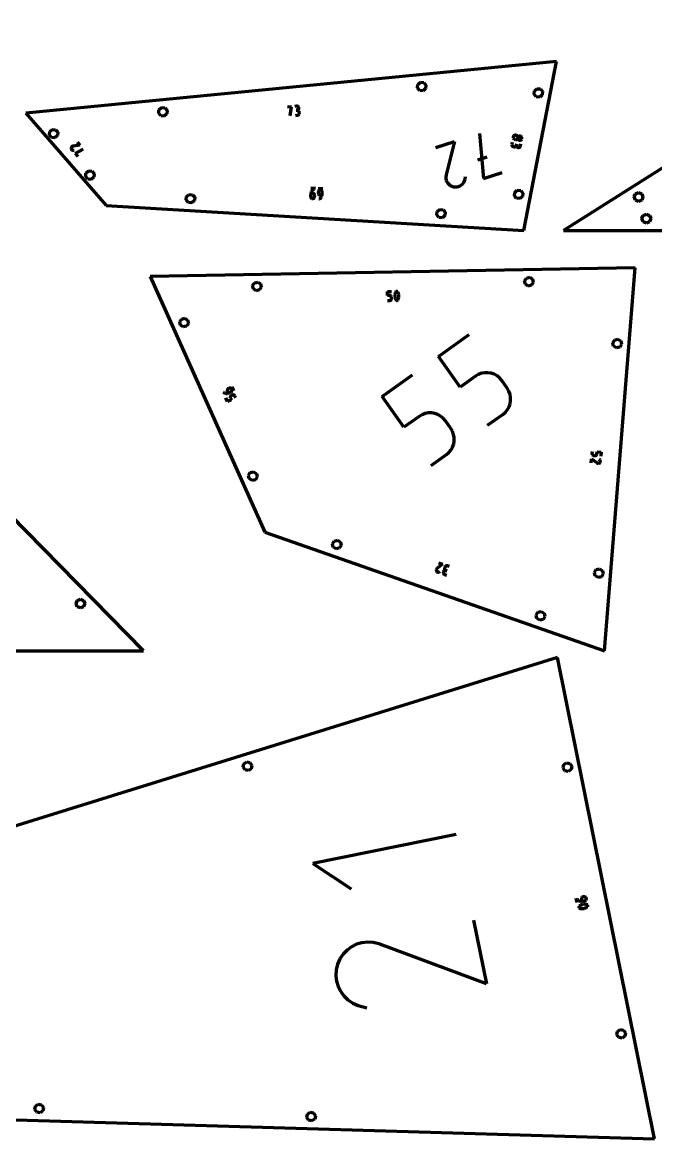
# Model space of a CAD drawing. Header units: inches. Extents: x -100 to 100, y -100 to -26.
# Drawn here: x -60.96 to -49.31, y -84.78 to -64.27 of the extents above; entities that cross this region are included whole.
import ezdxf

# ---------------------------------------------------------------- set-up
doc = ezdxf.new("R2010")
doc.units = ezdxf.units.IN
doc.header["$MEASUREMENT"] = 0
for name, color, linetype, lineweight in [('annotation', 7, 'Continuous', 0), ('boundary', 7, 'Continuous', 0), ('hole', 7, 'Continuous', 0)]:
    doc.layers.add(name, color=color, linetype=linetype, lineweight=lineweight)

msp = doc.modelspace()

# ---------------------------------------------------------------- linework, layer by layer
at = {"layer": 'annotation', "color": 1, "lineweight": 70}
for p, q in [((-56.010766, -65.822664), (-56.084306, -65.829858)), ((-56.031353, -65.991635), (-56.010766, -65.822664)), ((-55.912003, -65.813196), (-55.948727, -65.816789)), ((-55.905341, -65.813143), (-55.912003, -65.813196)), ((-55.898958, -65.814244), (-55.905341, -65.813143)), ((-55.892971, -65.816403), (-55.898958, -65.814244)), ((-55.887491, -65.819526), (-55.892971, -65.816403)), ((-55.882634, -65.823518), (-55.887491, -65.819526)), ((-55.878511, -65.828284), (-55.882634, -65.823518)), ((-55.875238, -65.833729), (-55.878511, -65.828284)), ((-55.872927, -65.839758), (-55.875238, -65.833729)), ((-55.871693, -65.846276), (-55.872927, -65.839758)), ((-56.003562, -65.896308), (-56.040327, -65.899905)), ((-55.932568, -65.981966), (-55.895845, -65.978374)), ((-55.904818, -65.886643), (-55.923206, -65.888442)), ((-55.923206, -65.888442), (-55.904818, -65.886643)), ((-55.904818, -65.886643), (-55.898272, -65.885404)), ((-55.898156, -65.88659), (-55.904818, -65.886643)), ((-55.904818, -65.886643), (-55.904818, -65.886643)), ((-55.898272, -65.885404), (-55.892224, -65.883087)), ((-55.891774, -65.88769), (-55.898156, -65.88659)), ((-55.895845, -65.978374), (-55.889298, -65.977135)), ((-55.895845, -65.978374), (-55.895845, -65.978374)), ((-55.892224, -65.883087), (-55.886769, -65.879805)), ((-55.885786, -65.88985), (-55.891774, -65.88769)), ((-55.889298, -65.977135), (-55.88325, -65.97482)), ((-55.886769, -65.879805), (-55.881999, -65.875674)), ((-55.880307, -65.892973), (-55.885786, -65.88985)), ((-55.88325, -65.97482), (-55.877794, -65.971542)), ((-55.881999, -65.875674), (-55.878008, -65.870808)), ((-55.875449, -65.896965), (-55.880307, -65.892973)), ((-55.878008, -65.870808), (-55.874888, -65.86532)), ((-55.877794, -65.971542), (-55.873024, -65.967417)), ((-55.871326, -65.901731), (-55.875449, -65.896965)), ((-55.874888, -65.86532), (-55.872734, -65.859326)), ((-55.873024, -65.967417), (-55.869032, -65.962561)), ((-55.872734, -65.859326), (-55.871637, -65.85294)), ((-55.871637, -65.85294), (-55.871693, -65.846276)), ((-55.871693, -65.846276), (-55.871693, -65.846276)), ((-55.868053, -65.907176), (-55.871326, -65.901731)), ((-55.869032, -65.962561), (-55.865911, -65.957086)), ((-55.865742, -65.913204), (-55.868053, -65.907176)), ((-55.865911, -65.957086), (-55.863755, -65.95111)), ((-55.864508, -65.919722), (-55.865742, -65.913204)), ((-55.862709, -65.93811), (-55.864508, -65.919722)), ((-55.864508, -65.919722), (-55.864508, -65.919722)), ((-55.863755, -65.95111), (-55.862657, -65.944746)), ((-55.862657, -65.944746), (-55.862709, -65.93811)), ((-52.551355, -66.31343), (-52.475918, -67.140264)), ((-51.934956, -66.377579), (-51.935636, -66.384196)), ((-51.935636, -66.384196), (-51.935146, -66.390647)), ((-51.935146, -66.390647), (-51.933568, -66.39681)), ((-51.933113, -66.371187), (-51.934956, -66.377579)), ((-51.934956, -66.377579), (-51.934956, -66.377579)), ((-51.933568, -66.39681), (-51.930984, -66.40256)), ((-51.930247, -66.365387), (-51.933113, -66.371187)), ((-51.930984, -66.40256), (-51.927473, -66.407776)), ((-51.926481, -66.360261), (-51.930247, -66.365387)), ((-51.927473, -66.407776), (-51.923118, -66.412335)), ((-51.921934, -66.355893), (-51.926481, -66.360261)), ((-51.923118, -66.412335), (-51.917999, -66.416113)), ((-51.916728, -66.352367), (-51.921934, -66.355893)), ((-51.917999, -66.416113), (-51.912197, -66.418988)), ((-51.910984, -66.349767), (-51.916728, -66.352367)), ((-51.912197, -66.418988), (-51.905795, -66.420837)), ((-51.904824, -66.348176), (-51.910984, -66.349767)), ((-51.905795, -66.420837), (-51.887741, -66.424338)), ((-51.898369, -66.347678), (-51.904824, -66.348176)), ((-51.891739, -66.348357), (-51.898369, -66.347678)), ((-51.891739, -66.348357), (-51.891739, -66.348357)), ((-51.873686, -66.351858), (-51.891739, -66.348357)), ((-51.887741, -66.424338), (-51.887741, -66.424338)), ((-51.887741, -66.424338), (-51.881109, -66.425017)), ((-51.881109, -66.425017), (-51.874645, -66.424522)), ((-51.874645, -66.424522), (-51.868473, -66.422934)), ((-51.867283, -66.353706), (-51.873686, -66.351858)), ((-51.868473, -66.422934), (-51.862715, -66.420338)), ((-51.861474, -66.356581), (-51.867283, -66.353706)), ((-51.862715, -66.420338), (-51.857494, -66.416816)), ((-51.856343, -66.360361), (-51.861474, -66.356581)), ((-51.857494, -66.416816), (-51.852933, -66.412451)), ((-51.851973, -66.364921), (-51.856343, -66.360361)), ((-51.852933, -66.412451), (-51.849153, -66.407327)), ((-51.848446, -66.37014), (-51.851973, -66.364921)), ((-51.849153, -66.407327), (-51.846279, -66.401527)), ((-51.845845, -66.375893), (-51.848446, -66.37014)), ((-51.846279, -66.401527), (-51.844433, -66.395133)), ((-51.844254, -66.382058), (-51.845845, -66.375893)), ((-51.844433, -66.395133), (-51.845109, -66.401751)), ((-51.845109, -66.401751), (-51.84461, -66.408204)), ((-51.84461, -66.408204), (-51.843018, -66.414369)), ((-51.844433, -66.395133), (-51.843756, -66.388513)), ((-51.842586, -66.388742), (-51.844433, -66.395133)), ((-51.844433, -66.395133), (-51.844433, -66.395133)), ((-51.844433, -66.395133), (-51.844433, -66.395133)), ((-51.843756, -66.388513), (-51.844254, -66.382058)), ((-51.843018, -66.414369), (-51.840417, -66.420123)), ((-51.839711, -66.382944), (-51.842586, -66.388742)), ((-51.840417, -66.420123), (-51.83689, -66.425342)), ((-51.835931, -66.37782), (-51.839711, -66.382944)), ((-51.83689, -66.425342), (-51.832518, -66.429904)), ((-51.831368, -66.373456), (-51.835931, -66.37782)), ((-51.832518, -66.429904), (-51.827386, -66.433685)), ((-51.826145, -66.369933), (-51.831368, -66.373456)), ((-51.827386, -66.433685), (-51.821575, -66.436562)), ((-51.820385, -66.367336), (-51.826145, -66.369933)), ((-51.821575, -66.436562), (-51.815169, -66.438411)), ((-51.814212, -66.365748), (-51.820385, -66.367336)), ((-51.815169, -66.438411), (-51.815169, -66.438411)), ((-51.815169, -66.438411), (-51.808566, -66.439085)), ((-51.807747, -66.365252), (-51.814212, -66.365748)), ((-51.808566, -66.439085), (-51.802126, -66.438585)), ((-51.801114, -66.365931), (-51.807747, -66.365252)), ((-51.802126, -66.438585), (-51.79597, -66.436994)), ((-51.794738, -66.367774), (-51.801114, -66.365931)), ((-51.801114, -66.365931), (-51.801114, -66.365931)), ((-51.79597, -66.436994), (-51.790223, -66.434396)), ((-51.788951, -66.370645), (-51.794738, -66.367774)), ((-51.790223, -66.434396), (-51.785009, -66.430872)), ((-51.783836, -66.374422), (-51.788951, -66.370645)), ((-51.785009, -66.430872), (-51.780451, -66.426507)), ((-51.779477, -66.37898), (-51.783836, -66.374422)), ((-51.780451, -66.426507), (-51.776674, -66.421383)), ((-51.775958, -66.384197), (-51.779477, -66.37898)), ((-51.776674, -66.421383), (-51.773799, -66.415582)), ((-51.773362, -66.389949), (-51.775958, -66.384197)), ((-51.773799, -66.415582), (-51.771952, -66.409189)), ((-51.771773, -66.396114), (-51.773362, -66.389949)), ((-51.771952, -66.409189), (-51.771276, -66.402568)), ((-51.771952, -66.409189), (-51.771952, -66.409189)), ((-51.771276, -66.402568), (-51.771773, -66.396114)), ((-60.057699, -66.58018), (-60.058194, -66.586633)), ((-60.058194, -66.586633), (-60.057524, -66.593248)), ((-60.056121, -66.574013), (-60.057699, -66.58018)), ((-60.057524, -66.593248), (-60.057524, -66.593248)), ((-60.057524, -66.593248), (-60.055623, -66.599638)), ((-60.053538, -66.568255), (-60.056121, -66.574013)), ((-60.055623, -66.599638), (-60.052712, -66.605429)), ((-60.05003, -66.563029), (-60.053538, -66.568255)), ((-60.052712, -66.605429), (-60.048909, -66.610537)), ((-60.045679, -66.55846), (-60.05003, -66.563029)), ((-60.048909, -66.610537), (-60.044335, -66.614883)), ((-60.040563, -66.554671), (-60.045679, -66.55846)), ((-60.044335, -66.614883), (-60.039109, -66.618384)), ((-60.034764, -66.551785), (-60.040563, -66.554671)), ((-60.039109, -66.618384), (-60.033351, -66.620959)), ((-60.02836, -66.549926), (-60.034764, -66.551785)), ((-60.033351, -66.620959), (-60.027181, -66.622526)), ((-60.028215, -66.549891), (-60.02836, -66.549926)), ((-60.02836, -66.549926), (-60.02836, -66.549926)), ((-60.028076, -66.549861), (-60.028215, -66.549891)), ((-60.027941, -66.549835), (-60.028076, -66.549861)), ((-60.027809, -66.549812), (-60.027941, -66.549835)), ((-60.02768, -66.549794), (-60.027809, -66.549812)), ((-60.027552, -66.549779), (-60.02768, -66.549794)), ((-60.027425, -66.549768), (-60.027552, -66.549779)), ((-60.027297, -66.54976), (-60.027425, -66.549768)), ((-60.027167, -66.549755), (-60.027297, -66.54976)), ((-60.027181, -66.622526), (-60.020718, -66.623003)), ((-59.899652, -66.528838), (-60.027167, -66.549755)), ((-60.027167, -66.549755), (-60.027167, -66.549755)), ((-60.020718, -66.623003), (-60.014083, -66.622309)), ((-60.014083, -66.622309), (-60.003897, -66.619839)), ((-59.834322, -66.603565), (-59.983714, -66.685113)), ((-59.94822, -66.473287), (-59.899652, -66.528838)), ((-59.928014, -66.636416), (-59.903703, -66.664223)), ((-53.355338, -66.57073), (-53.012513, -66.461012)), ((-53.012513, -66.461012), (-53.166081, -67.072373)), ((-51.960869, -66.51126), (-51.961548, -66.517891)), ((-51.961548, -66.517891), (-51.961052, -66.524351)), ((-51.961052, -66.524351), (-51.959465, -66.530518)), ((-51.953841, -66.47502), (-51.960869, -66.51126)), ((-51.960869, -66.51126), (-51.960869, -66.51126)), ((-51.959465, -66.530518), (-51.95687, -66.536269)), ((-51.95687, -66.536269), (-51.953351, -66.541482)), ((-51.953351, -66.541482), (-51.948992, -66.546036)), ((-51.948992, -66.546036), (-51.943876, -66.549808)), ((-51.943876, -66.549808), (-51.938086, -66.552676)), ((-51.938086, -66.552676), (-51.931708, -66.554518)), ((-51.931708, -66.554518), (-51.913562, -66.558037)), ((-51.913562, -66.558037), (-51.913562, -66.558037)), ((-51.913562, -66.558037), (-51.90696, -66.558712)), ((-51.90696, -66.558712), (-51.90052, -66.558215)), ((-51.90052, -66.558215), (-51.894365, -66.556629)), ((-51.894365, -66.556629), (-51.888619, -66.554035)), ((-51.888619, -66.554035), (-51.883405, -66.550515)), ((-51.883405, -66.550515), (-51.878848, -66.546151)), ((-51.878848, -66.546151), (-51.87507, -66.541025)), ((-51.87507, -66.541025), (-51.872195, -66.535219)), ((-51.872195, -66.535219), (-51.870346, -66.528815)), ((-51.870346, -66.528815), (-51.871024, -66.535446)), ((-51.871024, -66.535446), (-51.870527, -66.541906)), ((-51.870527, -66.541906), (-51.868936, -66.548073)), ((-51.870346, -66.528815), (-51.866827, -66.510669)), ((-51.866827, -66.510669), (-51.870346, -66.528815)), ((-51.870346, -66.528815), (-51.870346, -66.528815)), ((-51.868936, -66.548073), (-51.866335, -66.553825)), ((-51.866335, -66.553825), (-51.862806, -66.559041)), ((-51.862806, -66.559041), (-51.858434, -66.563597)), ((-51.858434, -66.563597), (-51.8533, -66.567372)), ((-51.8533, -66.567372), (-51.847488, -66.570245)), ((-51.847488, -66.570245), (-51.841082, -66.572092)), ((-51.841082, -66.572092), (-51.841082, -66.572092)), ((-51.841082, -66.572092), (-51.83448, -66.572767)), ((-51.83448, -66.572767), (-51.828039, -66.572271)), ((-51.828039, -66.572271), (-51.821885, -66.570684)), ((-51.821885, -66.570684), (-51.816139, -66.56809)), ((-51.816139, -66.56809), (-51.810925, -66.56457)), ((-51.810925, -66.56457), (-51.806368, -66.560207)), ((-51.806368, -66.560207), (-51.80259, -66.555081)), ((-51.80259, -66.555081), (-51.799714, -66.549274)), ((-51.799714, -66.549274), (-51.797865, -66.54287)), ((-51.797865, -66.54287), (-51.790838, -66.50663)), ((-59.983714, -66.685113), (-59.935085, -66.740735)), ((-52.58593, -66.796519), (-52.414324, -66.741598)), ((-52.475918, -67.140264), (-52.132658, -67.030406)), ((-53.167628, -67.078044), (-53.17172, -67.110314)), ((-53.17172, -67.110314), (-53.170045, -67.14187)), ((-53.170045, -67.14187), (-53.162999, -67.172116)), ((-53.167503, -67.077329), (-53.167628, -67.078044)), ((-53.167628, -67.078044), (-53.167628, -67.078044)), ((-53.167368, -67.076647), (-53.167503, -67.077329)), ((-53.167224, -67.075992), (-53.167368, -67.076647)), ((-53.167068, -67.075359), (-53.167224, -67.075992)), ((-53.1669, -67.074745), (-53.167068, -67.075359)), ((-53.166718, -67.074144), (-53.1669, -67.074745)), ((-53.166522, -67.073551), (-53.166718, -67.074144)), ((-53.16631, -67.072962), (-53.166522, -67.073551)), ((-53.166081, -67.072373), (-53.16631, -67.072962)), ((-53.166081, -67.072373), (-53.166081, -67.072373)), ((-53.162999, -67.172116), (-53.150981, -67.200452)), ((-53.150981, -67.200452), (-53.134389, -67.226282)), ((-53.134389, -67.226282), (-53.113621, -67.249008)), ((-53.113621, -67.249008), (-53.089073, -67.268031)), ((-53.089073, -67.268031), (-53.061145, -67.282753)), ((-52.936141, -67.287533), (-52.90782, -67.275481)), ((-52.90782, -67.275481), (-52.882016, -67.258874)), ((-52.882016, -67.258874), (-52.859328, -67.238091)), ((-52.859328, -67.238091), (-52.840353, -67.213508)), ((-52.840353, -67.213508), (-52.825689, -67.185504)), ((-52.825689, -67.185504), (-52.815932, -67.154457)), ((-52.815932, -67.154457), (-52.807242, -67.104073)), ((-55.653103, -67.415679), (-55.656414, -67.47102)), ((-55.656414, -67.47102), (-55.656414, -67.47102)), ((-55.656414, -67.47102), (-55.656217, -67.477685)), ((-55.656217, -67.477685), (-55.65488, -67.484028)), ((-55.651618, -67.404539), (-55.653103, -67.415679)), ((-55.616254, -67.417883), (-55.653103, -67.415679)), ((-55.56915, -67.325922), (-55.65212, -67.320958)), ((-55.648594, -67.393928), (-55.651618, -67.404539)), ((-55.644138, -67.383973), (-55.648594, -67.393928)), ((-55.63836, -67.374806), (-55.644138, -67.383973)), ((-55.631367, -67.366554), (-55.63836, -67.374806)), ((-55.623266, -67.359346), (-55.631367, -67.366554)), ((-55.614167, -67.353314), (-55.623266, -67.359346)), ((-55.609676, -67.418874), (-55.616254, -67.417883)), ((-55.604177, -67.348584), (-55.614167, -67.353314)), ((-55.603549, -67.420961), (-55.609676, -67.418874)), ((-55.593404, -67.345288), (-55.604177, -67.348584)), ((-55.597973, -67.424034), (-55.603549, -67.420961)), ((-55.593047, -67.427982), (-55.597973, -67.424034)), ((-55.593404, -67.345288), (-55.593404, -67.345288)), ((-55.588869, -67.432695), (-55.593047, -67.427982)), ((-55.585537, -67.438062), (-55.588869, -67.432695)), ((-55.583151, -67.443972), (-55.585537, -67.438062)), ((-55.583707, -67.482023), (-55.582715, -67.475429)), ((-55.58181, -67.450314), (-55.583151, -67.443972)), ((-55.582715, -67.475429), (-55.581611, -67.456979)), ((-55.581611, -67.456979), (-55.58181, -67.450314)), ((-55.581611, -67.456979), (-55.581611, -67.456979)), ((-55.433223, -67.334054), (-55.516194, -67.32909)), ((-55.514985, -67.387002), (-55.516083, -67.405359)), ((-55.516083, -67.405359), (-55.516083, -67.405359)), ((-55.516083, -67.405359), (-55.515886, -67.41202)), ((-55.515886, -67.41202), (-55.514548, -67.418354)), ((-55.513995, -67.380409), (-55.514985, -67.387002)), ((-55.514548, -67.418354), (-55.512167, -67.424251)), ((-55.511911, -67.374271), (-55.513995, -67.380409)), ((-55.512167, -67.424251), (-55.50884, -67.429603)), ((-55.508843, -67.368687), (-55.511911, -67.374271)), ((-55.504901, -67.363756), (-55.508843, -67.368687)), ((-55.50884, -67.429603), (-55.504665, -67.4343)), ((-55.500195, -67.359574), (-55.504901, -67.363756)), ((-55.504665, -67.4343), (-55.49974, -67.438234)), ((-55.494835, -67.356241), (-55.500195, -67.359574)), ((-55.49974, -67.438234), (-55.494161, -67.441294)), ((-55.48893, -67.353855), (-55.494835, -67.356241)), ((-55.494161, -67.441294), (-55.488027, -67.443373)), ((-55.482592, -67.352514), (-55.48893, -67.353855)), ((-55.488027, -67.443373), (-55.481435, -67.444361)), ((-55.475929, -67.352316), (-55.482592, -67.352514)), ((-55.481435, -67.444361), (-55.444586, -67.446565)), ((-55.46935, -67.353306), (-55.475929, -67.352316)), ((-55.475929, -67.352316), (-55.475929, -67.352316)), ((-55.463224, -67.355393), (-55.46935, -67.353306)), ((-55.457648, -67.358466), (-55.463224, -67.355393)), ((-55.45934, -67.487525), (-55.453557, -67.47834)), ((-55.452722, -67.362414), (-55.457648, -67.358466)), ((-55.453557, -67.47834), (-55.449099, -67.468367)), ((-55.448543, -67.367127), (-55.452722, -67.362414)), ((-55.449099, -67.468367), (-55.446073, -67.457733)), ((-55.445212, -67.372494), (-55.448543, -67.367127)), ((-55.446073, -67.457733), (-55.444586, -67.446565)), ((-55.442826, -67.378404), (-55.445212, -67.372494)), ((-55.444586, -67.446565), (-55.441286, -67.391411)), ((-55.441485, -67.384747), (-55.442826, -67.378404)), ((-55.441286, -67.391411), (-55.441485, -67.384747)), ((-55.441286, -67.391411), (-55.441286, -67.391411)), ((-53.061145, -67.282753), (-53.030233, -67.292578)), ((-53.030233, -67.292578), (-53.030233, -67.292578)), ((-53.030233, -67.292578), (-52.997945, -67.296459)), ((-52.997945, -67.296459), (-52.966382, -67.294651)), ((-52.966382, -67.294651), (-52.936141, -67.287533)), ((-55.65488, -67.484028), (-55.6525, -67.489939)), ((-55.6525, -67.489939), (-55.649174, -67.495308)), ((-55.649174, -67.495308), (-55.645, -67.500022)), ((-55.645, -67.500022), (-55.640075, -67.503972)), ((-55.640075, -67.503972), (-55.634497, -67.507046)), ((-55.634497, -67.507046), (-55.628364, -67.509135)), ((-55.628364, -67.509135), (-55.621772, -67.510126)), ((-55.621772, -67.510126), (-55.615123, -67.509927)), ((-55.621772, -67.510126), (-55.621772, -67.510126)), ((-55.615123, -67.509927), (-55.608791, -67.508584)), ((-55.608791, -67.508584), (-55.602889, -67.506196)), ((-55.602889, -67.506196), (-55.597527, -67.502862)), ((-55.597527, -67.502862), (-55.592816, -67.498679)), ((-55.592816, -67.498679), (-55.588868, -67.493746)), ((-55.588868, -67.493746), (-55.585795, -67.488161)), ((-55.585795, -67.488161), (-55.583707, -67.482023)), ((-55.504358, -67.51715), (-55.493565, -67.513824)), ((-55.504358, -67.51715), (-55.504358, -67.51715)), ((-55.493565, -67.513824), (-55.483559, -67.50907)), ((-55.483559, -67.50907), (-55.474448, -67.503018)), ((-55.474448, -67.503018), (-55.466339, -67.495793)), ((-55.466339, -67.495793), (-55.45934, -67.487525)), ((-54.245903, -69.218463), (-54.171969, -69.217181)), ((-54.244617, -69.292596), (-54.245903, -69.218463)), ((-54.20765, -69.291955), (-54.244617, -69.292596)), ((-54.201002, -69.292433), (-54.20765, -69.291955)), ((-54.194722, -69.294036), (-54.201002, -69.292433)), ((-54.188917, -69.296662), (-54.194722, -69.294036)), ((-54.183694, -69.30021), (-54.188917, -69.296662)), ((-54.179159, -69.304578), (-54.183694, -69.30021)), ((-54.17542, -69.309665), (-54.179159, -69.304578)), ((-54.172583, -69.31537), (-54.17542, -69.309665)), ((-54.170755, -69.321592), (-54.172583, -69.31537)), ((-54.170043, -69.328228), (-54.170755, -69.321592)), ((-54.106904, -69.275455), (-54.108223, -69.291425)), ((-54.108223, -69.291425), (-54.107945, -69.307434)), ((-54.107945, -69.307434), (-54.106073, -69.323357)), ((-54.103987, -69.259646), (-54.106904, -69.275455)), ((-54.106073, -69.323357), (-54.102609, -69.339073)), ((-54.099468, -69.244121), (-54.103987, -69.259646)), ((-54.093347, -69.229004), (-54.099468, -69.244121)), ((-54.09126, -69.225393), (-54.093347, -69.229004)), ((-54.093347, -69.229004), (-54.093347, -69.229004)), ((-54.088635, -69.222301), (-54.09126, -69.225393)), ((-54.085559, -69.219759), (-54.088635, -69.222301)), ((-54.082122, -69.217799), (-54.085559, -69.219759)), ((-54.07841, -69.21645), (-54.082122, -69.217799)), ((-54.074513, -69.215745), (-54.07841, -69.21645)), ((-54.070518, -69.215714), (-54.074513, -69.215745)), ((-54.066514, -69.216388), (-54.070518, -69.215714)), ((-54.062589, -69.217798), (-54.066514, -69.216388)), ((-54.061082, -69.218556), (-54.062589, -69.217798)), ((-54.062589, -69.217798), (-54.062589, -69.217798)), ((-54.059634, -69.219433), (-54.061082, -69.218556)), ((-54.058251, -69.22042), (-54.059634, -69.219433)), ((-54.056941, -69.22151), (-54.058251, -69.22042)), ((-54.05571, -69.222697), (-54.056941, -69.22151)), ((-54.054566, -69.223974), (-54.05571, -69.222697)), ((-54.053515, -69.225333), (-54.054566, -69.223974)), ((-54.052566, -69.226768), (-54.053515, -69.225333)), ((-54.051724, -69.228272), (-54.052566, -69.226768)), ((-54.045051, -69.243198), (-54.051724, -69.228272)), ((-54.051724, -69.228272), (-54.051724, -69.228272)), ((-54.039974, -69.258579), (-54.045051, -69.243198)), ((-54.036494, -69.274293), (-54.039974, -69.258579)), ((-54.038596, -69.338006), (-54.035663, -69.322196)), ((-54.034614, -69.290216), (-54.036494, -69.274293)), ((-54.035663, -69.322196), (-54.034337, -69.306224)), ((-54.034337, -69.306224), (-54.034614, -69.290216)), ((-54.243016, -69.384935), (-54.206049, -69.384294)), ((-54.206049, -69.384294), (-54.199425, -69.383582)), ((-54.206049, -69.384294), (-54.206049, -69.384294)), ((-54.199425, -69.383582), (-54.193206, -69.381754)), ((-54.193206, -69.381754), (-54.187496, -69.378916)), ((-54.187496, -69.378916), (-54.182398, -69.375174)), ((-54.182398, -69.375174), (-54.178017, -69.370636)), ((-54.178017, -69.370636), (-54.174456, -69.365407)), ((-54.174456, -69.365407), (-54.171817, -69.359594)), ((-54.171817, -69.359594), (-54.170205, -69.353305)), ((-54.170205, -69.353305), (-54.169724, -69.346644)), ((-54.169724, -69.346644), (-54.170043, -69.328228)), ((-54.170043, -69.328228), (-54.170043, -69.328228)), ((-54.102609, -69.339073), (-54.097555, -69.354457)), ((-54.097555, -69.354457), (-54.090913, -69.369387)), ((-54.090913, -69.369387), (-54.090913, -69.369387)), ((-54.090913, -69.369387), (-54.090074, -69.370887)), ((-54.090074, -69.370887), (-54.089132, -69.372315)), ((-54.089132, -69.372315), (-54.088089, -69.373666)), ((-54.088089, -69.373666), (-54.08695, -69.374935)), ((-54.08695, -69.374935), (-54.085719, -69.376119)), ((-54.085719, -69.376119), (-54.0844, -69.377213)), ((-54.0844, -69.377213), (-54.082997, -69.378212)), ((-54.082997, -69.378212), (-54.081513, -69.379113)), ((-54.081513, -69.379113), (-54.079953, -69.379911)), ((-54.079953, -69.379911), (-54.079953, -69.379911)), ((-54.079953, -69.379911), (-54.076059, -69.38129)), ((-54.076059, -69.38129), (-54.072079, -69.38194)), ((-54.072079, -69.38194), (-54.068101, -69.381891)), ((-54.068101, -69.381891), (-54.064216, -69.381175)), ((-54.064216, -69.381175), (-54.060511, -69.379821)), ((-54.060511, -69.379821), (-54.057077, -69.377861)), ((-54.057077, -69.377861), (-54.054003, -69.375327)), ((-54.054003, -69.375327), (-54.051377, -69.372247)), ((-54.051377, -69.372247), (-54.04929, -69.368655)), ((-54.04929, -69.368655), (-54.043138, -69.353534)), ((-54.04929, -69.368655), (-54.04929, -69.368655)), ((-54.043138, -69.353534), (-54.038596, -69.338006)), ((-53.307293, -70.410093), (-52.745061, -70.009152)), ((-52.905277, -70.973834), (-53.307293, -70.410093)), ((-54.344252, -71.149572), (-53.78202, -70.748631)), ((-52.570467, -70.74188), (-52.624161, -70.773363)), ((-52.513657, -70.720998), (-52.570467, -70.74188)), ((-52.455089, -70.710502), (-52.513657, -70.720998)), ((-52.396122, -70.710178), (-52.455089, -70.710502)), ((-52.338115, -70.719811), (-52.396122, -70.710178)), ((-52.282426, -70.739185), (-52.338115, -70.719811)), ((-52.230414, -70.768087), (-52.282426, -70.739185)), ((-57.06733, -71.043736), (-57.101346, -70.967896)), ((-52.624161, -70.773363), (-52.905277, -70.973834)), ((-52.183438, -70.806301), (-52.230414, -70.768087)), ((-52.142857, -70.853612), (-52.183438, -70.806301)), ((-52.04299, -70.993654), (-52.142857, -70.853612)), ((-52.142857, -70.853612), (-52.142857, -70.853612)), ((-57.262555, -71.065459), (-57.262555, -71.065459)), ((-57.262555, -71.065459), (-57.254609, -71.073485)), ((-57.254609, -71.073485), (-57.245763, -71.080153)), ((-57.245763, -71.080153), (-57.23618, -71.085427)), ((-57.23618, -71.085427), (-57.226022, -71.089269)), ((-57.226022, -71.089269), (-57.215453, -71.091645)), ((-57.215453, -71.091645), (-57.204634, -71.092518)), ((-57.184136, -71.240298), (-57.21435, -71.172934)), ((-57.204634, -71.092518), (-57.19373, -71.091852)), ((-57.19373, -71.091852), (-57.182904, -71.089611)), ((-57.190468, -71.033014), (-57.190598, -71.039376)), ((-57.190598, -71.039376), (-57.1896, -71.045775)), ((-57.189262, -71.026827), (-57.190468, -71.033014)), ((-57.1896, -71.045775), (-57.187424, -71.052076)), ((-57.187032, -71.020952), (-57.189262, -71.026827)), ((-57.187424, -71.052076), (-57.172317, -71.085758)), ((-57.183829, -71.015525), (-57.187032, -71.020952)), ((-57.179704, -71.010684), (-57.183829, -71.015525)), ((-57.182904, -71.089611), (-57.172317, -71.085758)), ((-57.17471, -71.006566), (-57.179704, -71.010684)), ((-57.168897, -71.003307), (-57.17471, -71.006566)), ((-57.172317, -71.085758), (-57.121903, -71.063146)), ((-57.152117, -70.995781), (-57.168897, -71.003307)), ((-57.168897, -71.003307), (-57.168897, -71.003307)), ((-57.145815, -70.993606), (-57.152117, -70.995781)), ((-57.13941, -70.992611), (-57.145815, -70.993606)), ((-57.13304, -70.992745), (-57.13941, -70.992611)), ((-57.134734, -71.157276), (-57.134865, -71.163636)), ((-57.134865, -71.163636), (-57.133869, -71.17003)), ((-57.133529, -71.151087), (-57.134734, -71.157276)), ((-57.133869, -71.17003), (-57.131698, -71.17632)), ((-57.1313, -71.145209), (-57.133529, -71.151087)), ((-57.126844, -70.993956), (-57.13304, -70.992745)), ((-57.128098, -71.139778), (-57.1313, -71.145209)), ((-57.123976, -71.134933), (-57.128098, -71.139778)), ((-57.120959, -70.996191), (-57.126844, -70.993956)), ((-57.118982, -71.130812), (-57.123976, -71.134933)), ((-57.121903, -71.063146), (-57.116087, -71.059885)), ((-57.121903, -71.063146), (-57.121903, -71.063146)), ((-57.115523, -70.999399), (-57.120959, -70.996191)), ((-57.11317, -71.127552), (-57.118982, -71.130812)), ((-57.116087, -71.059885), (-57.111087, -71.055759)), ((-57.110674, -71.003528), (-57.115523, -70.999399)), ((-57.096391, -71.120026), (-57.11317, -71.127552)), ((-57.11317, -71.127552), (-57.11317, -71.127552)), ((-57.111087, -71.055759), (-57.106953, -71.050908)), ((-57.10655, -71.008525), (-57.110674, -71.003528)), ((-57.106953, -71.050908), (-57.103738, -71.04547)), ((-57.10329, -71.014339), (-57.10655, -71.008525)), ((-57.103738, -71.04547), (-57.101496, -71.039585)), ((-57.101122, -71.020629), (-57.10329, -71.014339)), ((-57.10329, -71.014339), (-57.10329, -71.014339)), ((-57.101496, -71.039585), (-57.100277, -71.03339)), ((-57.100135, -71.027025), (-57.101122, -71.020629)), ((-57.100277, -71.03339), (-57.100135, -71.027025)), ((-57.090088, -71.117852), (-57.096391, -71.120026)), ((-57.083681, -71.116861), (-57.090088, -71.117852)), ((-57.077309, -71.117), (-57.083681, -71.116861)), ((-57.07111, -71.118216), (-57.077309, -71.117)), ((-57.065223, -71.120455), (-57.07111, -71.118216)), ((-57.059787, -71.123665), (-57.065223, -71.120455)), ((-57.054939, -71.127792), (-57.059787, -71.123665)), ((-57.050818, -71.132783), (-57.054939, -71.127792)), ((-57.047563, -71.138584), (-57.050818, -71.132783)), ((-57.032456, -71.172266), (-57.047563, -71.138584)), ((-57.047563, -71.138584), (-57.047563, -71.138584)), ((-53.942235, -71.713313), (-54.344252, -71.149572)), ((-52.011465, -71.047461), (-52.04299, -70.993654)), ((-51.9906, -71.104394), (-52.011465, -71.047461)), ((-51.98016, -71.163085), (-51.9906, -71.104394)), ((-51.979913, -71.222167), (-51.98016, -71.163085)), ((-57.11659, -71.210003), (-57.184136, -71.240298)), ((-57.131698, -71.17632), (-57.11659, -71.210003)), ((-52.037996, -71.388076), (-52.009064, -71.33603)), ((-52.009064, -71.33603), (-51.989625, -71.280271)), ((-51.989625, -71.280271), (-51.979913, -71.222167)), ((-53.661119, -71.512842), (-53.942235, -71.713313)), ((-53.607426, -71.481359), (-53.661119, -71.512842)), ((-53.550616, -71.460477), (-53.607426, -71.481359)), ((-53.492048, -71.449981), (-53.550616, -71.460477)), ((-53.433081, -71.449657), (-53.492048, -71.449981)), ((-53.375074, -71.45929), (-53.433081, -71.449657)), ((-53.319385, -71.478665), (-53.375074, -71.45929)), ((-53.267373, -71.507566), (-53.319385, -71.478665)), ((-53.220397, -71.54578), (-53.267373, -71.507566)), ((-53.179815, -71.593091), (-53.220397, -71.54578)), ((-52.404525, -71.676029), (-52.123409, -71.475558)), ((-52.123409, -71.475558), (-52.076189, -71.435041)), ((-52.123409, -71.475558), (-52.123409, -71.475558)), ((-52.076189, -71.435041), (-52.037996, -71.388076)), ((-53.079948, -71.733133), (-53.179815, -71.593091)), ((-53.179815, -71.593091), (-53.179815, -71.593091)), ((-53.048424, -71.78694), (-53.079948, -71.733133)), ((-53.027559, -71.843873), (-53.048424, -71.78694)), ((-53.017119, -71.902564), (-53.027559, -71.843873)), ((-53.026584, -72.01975), (-53.016872, -71.961646)), ((-53.016872, -71.961646), (-53.017119, -71.902564)), ((-53.160368, -72.215038), (-53.113148, -72.17452)), ((-53.113148, -72.17452), (-53.074955, -72.127555)), ((-53.074955, -72.127555), (-53.046023, -72.075509)), ((-53.046023, -72.075509), (-53.026584, -72.01975)), ((-50.482706, -72.15582), (-50.485661, -72.192613)), ((-50.485661, -72.192613), (-50.485661, -72.192613)), ((-50.485661, -72.192613), (-50.485598, -72.199264)), ((-50.393758, -72.199994), (-50.390803, -72.163202)), ((-50.390803, -72.163202), (-50.317021, -72.169128)), ((-50.317021, -72.169128), (-50.322932, -72.242713)), ((-53.441484, -72.415508), (-53.160368, -72.215038)), ((-53.160368, -72.215038), (-53.160368, -72.215038)), ((-50.499519, -72.365134), (-50.493609, -72.291549)), ((-50.493609, -72.291549), (-50.389608, -72.368336)), ((-50.485598, -72.199264), (-50.484386, -72.205621)), ((-50.484386, -72.205621), (-50.48212, -72.21157)), ((-50.48212, -72.21157), (-50.478898, -72.216998)), ((-50.478898, -72.216998), (-50.474814, -72.221792)), ((-50.474814, -72.221792), (-50.469965, -72.225839)), ((-50.469965, -72.225839), (-50.464446, -72.229025)), ((-50.464446, -72.229025), (-50.458353, -72.231238)), ((-50.458353, -72.231238), (-50.451782, -72.232363)), ((-50.451782, -72.232363), (-50.433454, -72.233836)), ((-50.433454, -72.233836), (-50.426791, -72.233773)), ((-50.433454, -72.233836), (-50.433454, -72.233836)), ((-50.426791, -72.233773), (-50.420432, -72.232562)), ((-50.420432, -72.232562), (-50.414487, -72.230297)), ((-50.414487, -72.230297), (-50.409069, -72.227076)), ((-50.409069, -72.227076), (-50.404288, -72.222995)), ((-50.404288, -72.222995), (-50.400256, -72.21815)), ((-50.400256, -72.21815), (-50.397082, -72.212637)), ((-50.397082, -72.212637), (-50.39488, -72.206553)), ((-50.39488, -72.206553), (-50.393758, -72.199994)), ((-50.389608, -72.368336), (-50.389608, -72.368336)), ((-50.389608, -72.368336), (-50.389514, -72.368425)), ((-50.389514, -72.368425), (-50.389419, -72.368511)), ((-50.389419, -72.368511), (-50.389321, -72.368594)), ((-50.389321, -72.368594), (-50.389222, -72.368676)), ((-50.389222, -72.368676), (-50.389118, -72.368756)), ((-50.389118, -72.368756), (-50.38901, -72.368834)), ((-50.38901, -72.368834), (-50.388897, -72.368913)), ((-50.388897, -72.368913), (-50.388778, -72.368992)), ((-50.388778, -72.368992), (-50.388652, -72.369071)), ((-50.388652, -72.369071), (-50.388652, -72.369071)), ((-50.388652, -72.369071), (-50.38285, -72.372363)), ((-50.38285, -72.372363), (-50.376733, -72.374505)), ((-50.376733, -72.374505), (-50.370447, -72.375526)), ((-50.370447, -72.375526), (-50.364135, -72.375455)), ((-50.364135, -72.375455), (-50.357942, -72.374321)), ((-50.357942, -72.374321), (-50.352012, -72.372153)), ((-50.346743, -72.308313), (-50.355623, -72.302737)), ((-50.352012, -72.372153), (-50.34649, -72.368979)), ((-50.341614, -72.312583), (-50.346743, -72.308313)), ((-50.34649, -72.368979), (-50.34152, -72.364829)), ((-50.337445, -72.317548), (-50.341614, -72.312583)), ((-50.34152, -72.364829), (-50.337247, -72.359731)), ((-50.334261, -72.323064), (-50.337445, -72.317548)), ((-50.337247, -72.359731), (-50.333994, -72.353909)), ((-50.337247, -72.359731), (-50.337247, -72.359731)), ((-50.332087, -72.328988), (-50.334261, -72.323064)), ((-50.333994, -72.353909), (-50.331876, -72.34778)), ((-50.330948, -72.335177), (-50.332087, -72.328988)), ((-50.331876, -72.34778), (-50.330869, -72.341489)), ((-50.330869, -72.341489), (-50.330948, -72.335177)), ((-53.233349, -74.227476), (-53.333955, -74.308659)), ((-53.303042, -74.203136), (-53.233349, -74.227476)), ((-53.347289, -74.331501), (-53.34776, -74.33778)), ((-53.34776, -74.33778), (-53.347163, -74.344065)), ((-53.345761, -74.325377), (-53.347289, -74.331501)), ((-53.347163, -74.344065), (-53.34549, -74.350211)), ((-53.343182, -74.319553), (-53.345761, -74.325377)), ((-53.34549, -74.350211), (-53.342732, -74.356069)), ((-53.339562, -74.314178), (-53.343182, -74.319553)), ((-53.342732, -74.356069), (-53.338882, -74.361493)), ((-53.334909, -74.309397), (-53.339562, -74.314178)), ((-53.338882, -74.361493), (-53.338882, -74.361493)), ((-53.338882, -74.361493), (-53.334072, -74.366114)), ((-53.3348, -74.309296), (-53.334909, -74.309397)), ((-53.334909, -74.309397), (-53.334909, -74.309397)), ((-53.334694, -74.3092), (-53.3348, -74.309296)), ((-53.334589, -74.309111), (-53.334694, -74.3092)), ((-53.334486, -74.309027), (-53.334589, -74.309111)), ((-53.334382, -74.308947), (-53.334486, -74.309027)), ((-53.334278, -74.308871), (-53.334382, -74.308947)), ((-53.334173, -74.308798), (-53.334278, -74.308871)), ((-53.334066, -74.308727), (-53.334173, -74.308798)), ((-53.334072, -74.366114), (-53.328679, -74.369713)), ((-53.333955, -74.308659), (-53.334066, -74.308727)), ((-53.333955, -74.308659), (-53.333955, -74.308659)), ((-53.328679, -74.369713), (-53.322847, -74.37228)), ((-53.322847, -74.37228), (-53.316721, -74.373801)), ((-53.316721, -74.373801), (-53.310445, -74.374266)), ((-53.310445, -74.374266), (-53.304164, -74.373662)), ((-53.304164, -74.373662), (-53.298022, -74.371977)), ((-53.298022, -74.371977), (-53.292164, -74.3692)), ((-53.292164, -74.3692), (-53.286734, -74.365319)), ((-53.286734, -74.365319), (-53.279092, -74.358139)), ((-53.218697, -74.376412), (-53.219133, -74.382856)), ((-53.219133, -74.382856), (-53.218449, -74.389175)), ((-53.217079, -74.369977), (-53.218697, -74.376412)), ((-53.218449, -74.389175), (-53.21671, -74.395233)), ((-53.214329, -74.363904), (-53.217079, -74.369977)), ((-53.217079, -74.369977), (-53.217079, -74.369977)), ((-53.21671, -74.395233), (-53.213977, -74.400899)), ((-53.21065, -74.358567), (-53.214329, -74.363904)), ((-53.213977, -74.400899), (-53.210315, -74.406036)), ((-53.206176, -74.354031), (-53.21065, -74.358567)), ((-53.210315, -74.406036), (-53.205787, -74.410512)), ((-53.201038, -74.35036), (-53.206176, -74.354031)), ((-53.205787, -74.410512), (-53.200456, -74.414193)), ((-53.19537, -74.34762), (-53.201038, -74.35036)), ((-53.200456, -74.414193), (-53.194385, -74.416944)), ((-53.189304, -74.345874), (-53.19537, -74.34762)), ((-53.194357, -74.306719), (-53.194793, -74.313163)), ((-53.194793, -74.313163), (-53.194109, -74.319481)), ((-53.194385, -74.416944), (-53.159538, -74.429114)), ((-53.192739, -74.300283), (-53.194357, -74.306719)), ((-53.194109, -74.319481), (-53.19237, -74.32554)), ((-53.186646, -74.282835), (-53.192739, -74.300283)), ((-53.192739, -74.300283), (-53.192739, -74.300283)), ((-53.19237, -74.32554), (-53.189637, -74.331205)), ((-53.189637, -74.331205), (-53.185975, -74.336343)), ((-53.182973, -74.345187), (-53.189304, -74.345874)), ((-53.183904, -74.276789), (-53.186646, -74.282835)), ((-53.185975, -74.336343), (-53.181447, -74.340819)), ((-53.180233, -74.271474), (-53.183904, -74.276789)), ((-53.176509, -74.345625), (-53.182973, -74.345187)), ((-53.181447, -74.340819), (-53.176116, -74.3445)), ((-53.175765, -74.266954), (-53.180233, -74.271474)), ((-53.170045, -74.347251), (-53.176509, -74.345625)), ((-53.176116, -74.3445), (-53.170045, -74.347251)), ((-53.170631, -74.263296), (-53.175765, -74.266954)), ((-53.164966, -74.260565), (-53.170631, -74.263296)), ((-53.170045, -74.347251), (-53.152597, -74.353345)), ((-53.152597, -74.353345), (-53.170045, -74.347251)), ((-53.170045, -74.347251), (-53.170045, -74.347251)), ((-53.158903, -74.258825), (-53.164966, -74.260565)), ((-53.152573, -74.258142), (-53.158903, -74.258825)), ((-53.14611, -74.258581), (-53.152573, -74.258142)), ((-53.139646, -74.260208), (-53.14611, -74.258581)), ((-53.104799, -74.272378), (-53.139646, -74.260208)), ((-53.139646, -74.260208), (-53.139646, -74.260208)), ((-52.979041, -79.194755), (-55.615232, -79.726742)), ((-55.615232, -79.726742), (-54.91074, -80.1945)), ((-50.780667, -80.36361), (-50.7642, -80.445214)), ((-50.755699, -80.382128), (-50.755699, -80.382128)), ((-50.755699, -80.382128), (-50.749745, -80.391713)), ((-50.749745, -80.391713), (-50.742605, -80.400172)), ((-50.742605, -80.400172), (-50.734431, -80.407435)), ((-50.679833, -80.372548), (-50.680283, -80.379014)), ((-50.680283, -80.379014), (-50.679555, -80.385637)), ((-50.678287, -80.366362), (-50.679833, -80.372548)), ((-50.679555, -80.385637), (-50.672241, -80.421879)), ((-50.675728, -80.36058), (-50.678287, -80.366362)), ((-50.672236, -80.355326), (-50.675728, -80.36058)), ((-50.667894, -80.350724), (-50.672236, -80.355326)), ((-50.662784, -80.346899), (-50.667894, -80.350724)), ((-50.656987, -80.343974), (-50.662784, -80.346899)), ((-50.650586, -80.342073), (-50.656987, -80.343974)), ((-50.632439, -80.338411), (-50.650586, -80.342073)), ((-50.650586, -80.342073), (-50.650586, -80.342073)), ((-50.625801, -80.33768), (-50.632439, -80.338411)), ((-50.619323, -80.338128), (-50.625801, -80.33768)), ((-50.613127, -80.339672), (-50.619323, -80.338128)), ((-50.607339, -80.342229), (-50.613127, -80.339672)), ((-50.602082, -80.345718), (-50.607339, -80.342229)), ((-50.605611, -80.406075), (-50.600498, -80.402255)), ((-50.597478, -80.350054), (-50.602082, -80.345718)), ((-50.600498, -80.402255), (-50.596154, -80.397658)), ((-50.593653, -80.355157), (-50.597478, -80.350054)), ((-50.596154, -80.397658), (-50.592659, -80.392409)), ((-50.59073, -80.360942), (-50.593653, -80.355157)), ((-50.592659, -80.392409), (-50.590098, -80.386628)), ((-50.588832, -80.367329), (-50.59073, -80.360942)), ((-50.590098, -80.386628), (-50.588551, -80.380439)), ((-50.588102, -80.373965), (-50.588832, -80.367329)), ((-50.588832, -80.367329), (-50.588832, -80.367329)), ((-50.588551, -80.380439), (-50.588102, -80.373965)), ((-50.734431, -80.407435), (-50.725377, -80.41343)), ((-50.724929, -80.5235), (-50.725582, -80.527579)), ((-50.725582, -80.527579), (-50.725501, -80.531612)), ((-50.725501, -80.531612), (-50.724734, -80.535515)), ((-50.725377, -80.41343), (-50.715594, -80.418085)), ((-50.724427, -80.521822), (-50.724929, -80.5235)), ((-50.724929, -80.5235), (-50.724929, -80.5235)), ((-50.724734, -80.535515), (-50.723327, -80.539207)), ((-50.723809, -80.5202), (-50.724427, -80.521822)), ((-50.723079, -80.518639), (-50.723809, -80.5202)), ((-50.723327, -80.539207), (-50.721326, -80.542606)), ((-50.722242, -80.517144), (-50.723079, -80.518639)), ((-50.7213, -80.515719), (-50.722242, -80.517144)), ((-50.721326, -80.542606), (-50.718778, -80.545629)), ((-50.720258, -80.51437), (-50.7213, -80.515719)), ((-50.719118, -80.5131), (-50.720258, -80.51437)), ((-50.717884, -80.511915), (-50.719118, -80.5131)), ((-50.718778, -80.545629), (-50.715729, -80.548194)), ((-50.71656, -80.510819), (-50.717884, -80.511915)), ((-50.703077, -80.501587), (-50.71656, -80.510819)), ((-50.71656, -80.510819), (-50.71656, -80.510819)), ((-50.715729, -80.548194), (-50.712226, -80.55022)), ((-50.715594, -80.418085), (-50.705236, -80.421329)), ((-50.712226, -80.55022), (-50.708315, -80.551623)), ((-50.708315, -80.551623), (-50.708315, -80.551623)), ((-50.708315, -80.551623), (-50.692331, -80.55494)), ((-50.705236, -80.421329), (-50.694456, -80.42309)), ((-50.68886, -80.493834), (-50.703077, -80.501587)), ((-50.694456, -80.42309), (-50.683407, -80.423297)), ((-50.692331, -80.55494), (-50.676238, -80.5566)), ((-50.67403, -80.487586), (-50.68886, -80.493834)), ((-50.683407, -80.423297), (-50.672241, -80.421879)), ((-50.676238, -80.5566), (-50.660158, -80.556626)), ((-50.658707, -80.482866), (-50.67403, -80.487586)), ((-50.672241, -80.421879), (-50.617812, -80.410895)), ((-50.660158, -80.556626), (-50.64421, -80.555043)), ((-50.643012, -80.479699), (-50.658707, -80.482866)), ((-50.64421, -80.555043), (-50.628515, -80.551876)), ((-50.627067, -80.478109), (-50.643012, -80.479699)), ((-50.628515, -80.551876), (-50.613195, -80.547149)), ((-50.610991, -80.47812), (-50.627067, -80.478109)), ((-50.617812, -80.410895), (-50.611409, -80.408996)), ((-50.617812, -80.410895), (-50.617812, -80.410895)), ((-50.613195, -80.547149), (-50.598369, -80.540886)), ((-50.611409, -80.408996), (-50.605611, -80.406075)), ((-50.594905, -80.479757), (-50.610991, -80.47812)), ((-50.598369, -80.540886), (-50.584159, -80.533111)), ((-50.57893, -80.483045), (-50.594905, -80.479757)), ((-50.584159, -80.533111), (-50.570685, -80.523849)), ((-50.575002, -80.484445), (-50.57893, -80.483045)), ((-50.57893, -80.483045), (-50.57893, -80.483045)), ((-50.571486, -80.486468), (-50.575002, -80.484445)), ((-50.56843, -80.489033), (-50.571486, -80.486468)), ((-50.570685, -80.523849), (-50.569359, -80.52275)), ((-50.570685, -80.523849), (-50.570685, -80.523849)), ((-50.569359, -80.52275), (-50.568119, -80.521556)), ((-50.565881, -80.492059), (-50.56843, -80.489033)), ((-50.568119, -80.521556), (-50.566972, -80.520277)), ((-50.566972, -80.520277), (-50.565923, -80.518921)), ((-50.565923, -80.518921), (-50.564978, -80.517496)), ((-50.563883, -80.495466), (-50.565881, -80.492059)), ((-50.564978, -80.517496), (-50.564143, -80.51601)), ((-50.564143, -80.51601), (-50.563422, -80.514472)), ((-50.562485, -80.499171), (-50.563883, -80.495466)), ((-50.563422, -80.514472), (-50.562822, -80.512889)), ((-50.562822, -80.512889), (-50.562348, -80.51127)), ((-50.561732, -80.503095), (-50.562485, -80.499171)), ((-50.562348, -80.51127), (-50.561671, -80.507155)), ((-50.562348, -80.51127), (-50.562348, -80.51127)), ((-50.561671, -80.507155), (-50.561732, -80.503095)), ((-52.6612, -80.769663), (-52.424932, -81.940459)), ((-54.812824, -81.212956), (-54.904086, -81.258214)), ((-54.71497, -81.183702), (-54.812824, -81.212956)), ((-54.612642, -81.171545), (-54.71497, -81.183702)), ((-54.507958, -81.177578), (-54.612642, -81.171545)), ((-54.403035, -81.202892), (-54.507958, -81.177578)), ((-54.400723, -81.203568), (-54.403035, -81.202892)), ((-54.403035, -81.202892), (-54.403035, -81.202892)), ((-54.398521, -81.204261), (-54.400723, -81.203568)), ((-54.396413, -81.204978), (-54.398521, -81.204261)), ((-54.394385, -81.205724), (-54.396413, -81.204978)), ((-54.392421, -81.206503), (-54.394385, -81.205724)), ((-54.390505, -81.207322), (-54.392421, -81.206503)), ((-54.388622, -81.208187), (-54.390505, -81.207322)), ((-54.386758, -81.209101), (-54.388622, -81.208187)), ((-54.384897, -81.210072), (-54.386758, -81.209101)), ((-52.424932, -81.940459), (-54.384897, -81.210072)), ((-54.384897, -81.210072), (-54.384897, -81.210072)), ((-55.058367, -81.392371), (-55.117151, -81.479084)), ((-54.98664, -81.318383), (-55.058367, -81.392371)), ((-54.904086, -81.258214), (-54.98664, -81.318383)), ((-55.160874, -81.577429), (-55.185501, -81.682491)), ((-55.117151, -81.479084), (-55.160874, -81.577429)), ((-55.160874, -81.577429), (-55.160874, -81.577429)), ((-55.185501, -81.682491), (-55.1911, -81.787246)), ((-55.1911, -81.787246), (-55.1787, -81.889586)), ((-55.1787, -81.889586), (-55.149329, -81.987401)), ((-55.149329, -81.987401), (-55.104013, -82.078581)), ((-55.104013, -82.078581), (-55.043781, -82.161017)), ((-55.043781, -82.161017), (-54.969659, -82.232599)), ((-54.969659, -82.232599), (-54.882676, -82.29122)), ((-54.882676, -82.29122), (-54.783858, -82.334768)), ((-54.783858, -82.334768), (-54.620879, -82.381883))]:
    msp.add_line(p, q, dxfattribs=at)
at = {"layer": 'boundary', "color": 5, "lineweight": 70}
for p, q in [((-44.969435, -64.272764), (-51.010481, -68.097473)), ((-51.135481, -64.989632), (-60.89309, -65.944165)), ((-51.738156, -68.097473), (-51.135481, -64.989632)), ((-60.89309, -65.944165), (-59.411849, -67.638404)), ((-59.411849, -67.638404), (-51.738156, -68.097473)), ((-51.010481, -68.097473), (-43.380891, -68.097473)), ((-49.689692, -68.785158), (-58.604386, -68.93973)), ((-50.254661, -75.819211), (-49.689692, -68.785158)), ((-58.604386, -68.93973), (-56.496535, -73.639275)), ((-58.729386, -75.819211), (-63.738096, -70.716716)), ((-56.496535, -73.639275), (-50.254661, -75.819211)), ((-76.967215, -75.819211), (-58.729386, -75.819211)), ((-51.12003, -75.944211), (-76.967215, -83.965541)), ((-49.336206, -84.783723), (-51.12003, -75.944211)), ((-76.967215, -83.965541), (-49.336206, -84.783723))]:
    msp.add_line(p, q, dxfattribs=at)
at = {"layer": 'hole', "color": 5, "lineweight": 70}
for p, q in [((-53.691887, -65.476686), (-53.686738, -65.414768)), ((-53.686738, -65.414768), (-53.639315, -65.374626)), ((-53.639315, -65.374626), (-53.577397, -65.379774)), ((-53.577397, -65.379774), (-53.537254, -65.427198)), ((-53.537254, -65.427198), (-53.542403, -65.489116)), ((-53.651745, -65.52411), (-53.691887, -65.476686)), ((-53.589826, -65.529258), (-53.651745, -65.52411)), ((-53.542403, -65.489116), (-53.589826, -65.529258)), ((-51.548082, -65.5943), (-51.542933, -65.532382)), ((-51.507939, -65.641724), (-51.548082, -65.5943)), ((-51.542933, -65.532382), (-51.49551, -65.492239)), ((-51.49551, -65.492239), (-51.433591, -65.497388)), ((-51.398598, -65.60673), (-51.446021, -65.646872)), ((-51.433591, -65.497388), (-51.393449, -65.544811)), ((-51.393449, -65.544811), (-51.398598, -65.60673)), ((-58.443573, -65.880103), (-58.396149, -65.839961)), ((-58.396149, -65.839961), (-58.334231, -65.845109)), ((-51.446021, -65.646872), (-51.507939, -65.641724)), ((-58.448721, -65.942021), (-58.443573, -65.880103)), ((-58.408579, -65.989445), (-58.448721, -65.942021)), ((-58.34666, -65.994593), (-58.408579, -65.989445)), ((-58.299237, -65.954451), (-58.34666, -65.994593)), ((-58.334231, -65.845109), (-58.294088, -65.892533)), ((-58.294088, -65.892533), (-58.299237, -65.954451)), ((-60.452518, -66.280759), (-60.405094, -66.240617)), ((-60.405094, -66.240617), (-60.343176, -66.245765)), ((-60.343176, -66.245765), (-60.303034, -66.293189)), ((-60.457666, -66.342678), (-60.452518, -66.280759)), ((-60.417524, -66.390101), (-60.457666, -66.342678)), ((-60.355606, -66.39525), (-60.417524, -66.390101)), ((-60.308182, -66.355107), (-60.355606, -66.39525)), ((-60.303034, -66.293189), (-60.308182, -66.355107)), ((-59.791108, -67.105085), (-59.785959, -67.043167)), ((-59.785959, -67.043167), (-59.738536, -67.003024)), ((-59.738536, -67.003024), (-59.676618, -67.008173)), ((-59.676618, -67.008173), (-59.636475, -67.055596)), ((-59.636475, -67.055596), (-59.641624, -67.117515)), ((-59.750966, -67.152508), (-59.791108, -67.105085)), ((-59.689047, -67.157657), (-59.750966, -67.152508)), ((-59.641624, -67.117515), (-59.689047, -67.157657)), ((-57.941363, -67.536602), (-57.936215, -67.474684)), ((-57.936215, -67.474684), (-57.888791, -67.434542)), ((-57.888791, -67.434542), (-57.826873, -67.43969)), ((-57.826873, -67.43969), (-57.786731, -67.487114)), ((-51.909687, -67.459005), (-51.904538, -67.397087)), ((-51.869545, -67.506428), (-51.909687, -67.459005)), ((-51.904538, -67.397087), (-51.857115, -67.356944)), ((-51.857115, -67.356944), (-51.795197, -67.362093)), ((-51.760203, -67.471435), (-51.807626, -67.511577)), ((-51.795197, -67.362093), (-51.755054, -67.409516)), ((-51.755054, -67.409516), (-51.760203, -67.471435)), ((-49.709802, -67.481497), (-49.686025, -67.424094)), ((-49.686025, -67.424094), (-49.628622, -67.400317)), ((-49.628622, -67.400317), (-49.57122, -67.424094)), ((-49.57122, -67.424094), (-49.547443, -67.481497)), ((-57.901221, -67.584026), (-57.941363, -67.536602)), ((-57.839303, -67.589174), (-57.901221, -67.584026)), ((-57.791879, -67.549032), (-57.839303, -67.589174)), ((-57.786731, -67.487114), (-57.791879, -67.549032)), ((-51.807626, -67.511577), (-51.869545, -67.506428)), ((-49.686025, -67.538899), (-49.709802, -67.481497)), ((-49.628622, -67.562676), (-49.686025, -67.538899)), ((-49.57122, -67.538899), (-49.628622, -67.562676)), ((-49.547443, -67.481497), (-49.57122, -67.538899)), ((-53.337148, -67.812044), (-53.332, -67.750126)), ((-53.297006, -67.859468), (-53.337148, -67.812044)), ((-53.332, -67.750126), (-53.284576, -67.709984)), ((-53.235087, -67.864616), (-53.297006, -67.859468)), ((-53.284576, -67.709984), (-53.222658, -67.715132)), ((-53.187664, -67.824474), (-53.235087, -67.864616)), ((-53.222658, -67.715132), (-53.182515, -67.762556)), ((-53.182515, -67.762556), (-53.187664, -67.824474)), ((-49.565742, -67.878723), (-49.541965, -67.821321)), ((-49.541965, -67.936126), (-49.565742, -67.878723)), ((-49.541965, -67.821321), (-49.484563, -67.797544)), ((-49.484563, -67.797544), (-49.42716, -67.821321)), ((-49.42716, -67.821321), (-49.403383, -67.878723)), ((-49.403383, -67.878723), (-49.42716, -67.936126)), ((-49.484563, -67.959903), (-49.541965, -67.936126)), ((-49.42716, -67.936126), (-49.484563, -67.959903)), ((-56.722936, -69.111095), (-56.690005, -69.058407)), ((-56.708966, -69.171636), (-56.722936, -69.111095)), ((-56.690005, -69.058407), (-56.629463, -69.044438)), ((-56.629463, -69.044438), (-56.576776, -69.077368)), ((-56.576776, -69.077368), (-56.562806, -69.13791)), ((-51.723687, -69.024413), (-51.690756, -68.971726)), ((-51.709717, -69.084954), (-51.723687, -69.024413)), ((-51.65703, -69.117885), (-51.709717, -69.084954)), ((-51.690756, -68.971726), (-51.630215, -68.957756)), ((-51.596489, -69.103915), (-51.65703, -69.117885)), ((-51.630215, -68.957756), (-51.577528, -68.990687)), ((-51.563558, -69.051228), (-51.596489, -69.103915)), ((-51.577528, -68.990687), (-51.563558, -69.051228)), ((-56.656278, -69.204567), (-56.708966, -69.171636)), ((-56.595737, -69.190597), (-56.656278, -69.204567)), ((-56.562806, -69.13791), (-56.595737, -69.190597)), ((-58.063288, -69.77671), (-58.030357, -69.724022)), ((-58.030357, -69.724022), (-57.969816, -69.710052)), ((-57.969816, -69.710052), (-57.917128, -69.742983)), ((-58.049318, -69.837251), (-58.063288, -69.77671)), ((-57.996631, -69.870182), (-58.049318, -69.837251)), ((-57.936089, -69.856212), (-57.996631, -69.870182)), ((-57.903158, -69.803525), (-57.936089, -69.856212)), ((-57.917128, -69.742983), (-57.903158, -69.803525)), ((-50.100798, -70.161048), (-50.067867, -70.108361)), ((-50.067867, -70.108361), (-50.007326, -70.094391)), ((-50.007326, -70.094391), (-49.954639, -70.127322)), ((-49.954639, -70.127322), (-49.940669, -70.187863)), ((-50.086828, -70.221589), (-50.100798, -70.161048)), ((-50.034141, -70.25452), (-50.086828, -70.221589)), ((-49.9736, -70.24055), (-50.034141, -70.25452)), ((-49.940669, -70.187863), (-49.9736, -70.24055)), ((-56.798577, -72.596437), (-56.765646, -72.543749)), ((-56.784607, -72.656978), (-56.798577, -72.596437)), ((-56.765646, -72.543749), (-56.705105, -72.52978)), ((-56.705105, -72.52978), (-56.652418, -72.56271)), ((-56.652418, -72.56271), (-56.638448, -72.623252)), ((-56.73192, -72.689909), (-56.784607, -72.656978)), ((-56.671379, -72.675939), (-56.73192, -72.689909)), ((-56.638448, -72.623252), (-56.671379, -72.675939)), ((-55.2561, -73.855337), (-55.223169, -73.80265)), ((-55.223169, -73.80265), (-55.162628, -73.78868)), ((-55.162628, -73.78868), (-55.109941, -73.821611)), ((-55.109941, -73.821611), (-55.095971, -73.882152)), ((-55.24213, -73.915878), (-55.2561, -73.855337)), ((-55.189443, -73.948809), (-55.24213, -73.915878)), ((-55.128902, -73.934839), (-55.189443, -73.948809)), ((-55.095971, -73.882152), (-55.128902, -73.934839)), ((-50.439779, -74.38148), (-50.406848, -74.328793)), ((-50.425809, -74.442021), (-50.439779, -74.38148)), ((-50.373122, -74.474952), (-50.425809, -74.442021)), ((-50.406848, -74.328793), (-50.346307, -74.314823)), ((-50.346307, -74.314823), (-50.29362, -74.347754)), ((-50.27965, -74.408295), (-50.312581, -74.460982)), ((-50.29362, -74.347754), (-50.27965, -74.408295)), ((-50.312581, -74.460982), (-50.373122, -74.474952)), ((-59.968415, -74.95195), (-59.944638, -74.894548)), ((-59.944638, -75.009353), (-59.968415, -74.95195)), ((-59.944638, -74.894548), (-59.887236, -74.870771)), ((-59.887236, -75.03313), (-59.944638, -75.009353)), ((-59.887236, -74.870771), (-59.829833, -74.894548)), ((-59.829833, -75.009353), (-59.887236, -75.03313)), ((-59.829833, -74.894548), (-59.806056, -74.95195)), ((-59.806056, -74.95195), (-59.829833, -75.009353)), ((-51.510975, -75.163299), (-51.478044, -75.110612)), ((-51.497005, -75.22384), (-51.510975, -75.163299)), ((-51.444318, -75.256771), (-51.497005, -75.22384)), ((-51.478044, -75.110612), (-51.417503, -75.096642)), ((-51.383777, -75.242801), (-51.444318, -75.256771)), ((-51.417503, -75.096642), (-51.364816, -75.129573)), ((-51.350846, -75.190114), (-51.383777, -75.242801)), ((-51.364816, -75.129573), (-51.350846, -75.190114)), ((-56.895365, -77.956914), (-56.883412, -77.895943)), ((-56.883412, -77.895943), (-56.831848, -77.861281)), ((-56.831848, -77.861281), (-56.770876, -77.873233)), ((-56.770876, -77.873233), (-56.736214, -77.924798)), ((-56.736214, -77.924798), (-56.748166, -77.985769)), ((-51.016654, -77.972698), (-51.004702, -77.911727)), ((-51.004702, -77.911727), (-50.953138, -77.877064)), ((-50.953138, -77.877064), (-50.892166, -77.889017)), ((-50.892166, -77.889017), (-50.857504, -77.940581)), ((-50.857504, -77.940581), (-50.869456, -78.001553)), ((-56.860702, -78.008479), (-56.895365, -77.956914)), ((-56.799731, -78.020431), (-56.860702, -78.008479)), ((-56.748166, -77.985769), (-56.799731, -78.020431)), ((-50.981992, -78.024263), (-51.016654, -77.972698)), ((-50.921021, -78.036215), (-50.981992, -78.024263)), ((-50.869456, -78.001553), (-50.921021, -78.036215)), ((-50.027587, -82.873896), (-50.015635, -82.812925)), ((-50.015635, -82.812925), (-49.96407, -82.778263)), ((-49.96407, -82.778263), (-49.903098, -82.790215)), ((-49.903098, -82.790215), (-49.868436, -82.84178)), ((-49.868436, -82.84178), (-49.880388, -82.902751)), ((-49.992925, -82.925461), (-50.027587, -82.873896)), ((-49.931953, -82.937413), (-49.992925, -82.925461)), ((-49.880388, -82.902751), (-49.931953, -82.937413)), ((-60.725906, -84.246031), (-60.713954, -84.18506)), ((-60.691244, -84.297596), (-60.725906, -84.246031)), ((-60.713954, -84.18506), (-60.66239, -84.150397)), ((-60.630273, -84.309548), (-60.691244, -84.297596)), ((-60.66239, -84.150397), (-60.601418, -84.16235)), ((-60.578708, -84.274886), (-60.630273, -84.309548)), ((-60.601418, -84.16235), (-60.566756, -84.213914)), ((-60.566756, -84.213914), (-60.578708, -84.274886)), ((-55.716145, -84.33305), (-55.66458, -84.298388)), ((-55.66458, -84.298388), (-55.603609, -84.31034)), ((-55.728097, -84.394021), (-55.716145, -84.33305)), ((-55.693435, -84.445586), (-55.728097, -84.394021)), ((-55.632463, -84.457538), (-55.693435, -84.445586)), ((-55.580899, -84.422876), (-55.632463, -84.457538)), ((-55.603609, -84.31034), (-55.568946, -84.361905)), ((-55.568946, -84.361905), (-55.580899, -84.422876))]:
    msp.add_line(p, q, dxfattribs=at)

doc.saveas('drawing.dxf')
